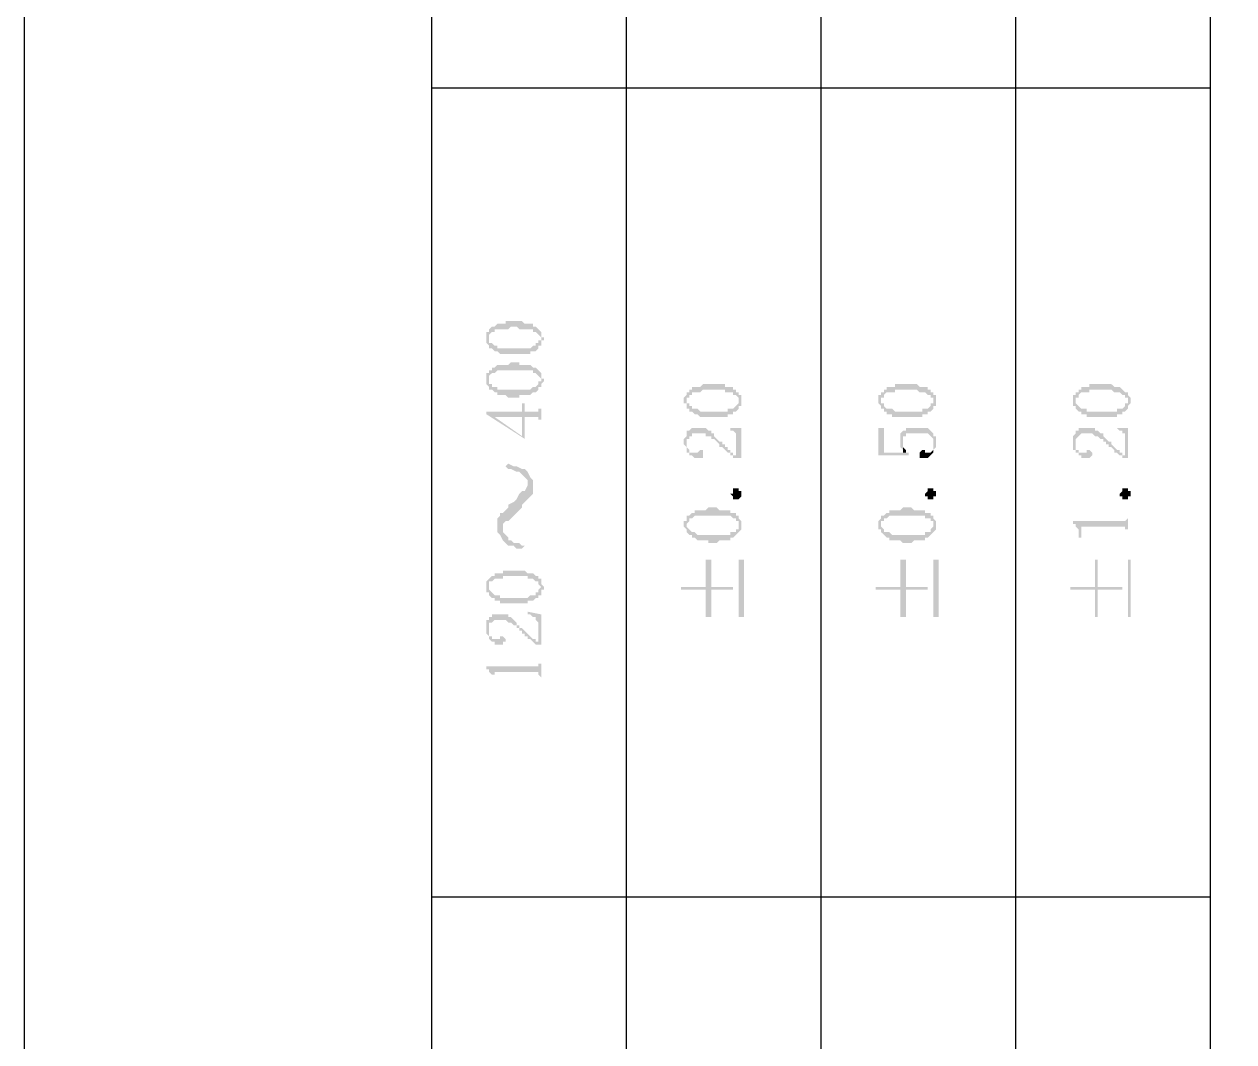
# Model space of a CAD drawing. Header units: millimetres. Extents: x 7018 to 13530, y 4187 to 5692.
# Drawn here: x 12641.97 to 12661.88, y 5041.65 to 5058.4 of the extents above; entities that cross this region are included whole.
import ezdxf

# ---------------------------------------------------------------- set-up
doc = ezdxf.new("R2010")
doc.units = ezdxf.units.MM

msp = doc.modelspace()

# ---------------------------------------------------------------- hatches: boundary and pattern name
at = {"transparency": 33554559}
for points in [[(12649.578, 5053.24), (12649.578, 5053.195), (12649.578, 5053.149), (12649.578, 5053.149), (12649.623, 5053.104), (12649.623, 5053.24), (12649.623, 5053.285), (12649.623, 5053.285), (12649.669, 5053.33), (12649.714, 5053.33), (12649.714, 5053.375), (12649.939, 5053.375), (12649.985, 5053.42), (12650.075, 5053.42), (12650.12, 5053.375), (12650.346, 5053.375), (12650.346, 5053.33), (12650.391, 5053.33), (12650.436, 5053.285), (12650.436, 5053.285), (12650.481, 5053.24), (12650.481, 5053.33), (12650.436, 5053.375), (12650.436, 5053.375), (12650.391, 5053.42), (12650.346, 5053.42), (12650.346, 5053.465), (12650.21, 5053.465), (12650.165, 5053.51), (12649.894, 5053.51), (12649.894, 5053.465), (12649.759, 5053.465), (12649.714, 5053.42), (12649.669, 5053.42), (12649.623, 5053.375), (12649.623, 5053.33), (12649.578, 5053.33), (12649.578, 5053.285)], [(12649.623, 5053.104), (12649.623, 5053.059), (12649.669, 5053.059), (12649.714, 5053.014), (12649.759, 5053.014), (12649.804, 5052.969), (12650.3, 5052.969), (12650.3, 5053.014), (12650.391, 5053.014), (12650.436, 5053.059), (12650.436, 5053.104), (12650.481, 5053.104), (12650.481, 5053.149), (12650.481, 5053.195), (12650.526, 5053.195), (12650.526, 5053.24), (12650.481, 5053.24), (12650.481, 5053.285), (12650.481, 5053.33), (12650.481, 5053.195), (12650.436, 5053.195), (12650.436, 5053.149), (12650.391, 5053.149), (12650.391, 5053.104), (12650.346, 5053.104), (12650.3, 5053.059), (12649.759, 5053.059), (12649.759, 5053.104), (12649.714, 5053.104), (12649.669, 5053.149), (12649.623, 5053.149), (12649.623, 5053.195), (12649.623, 5053.24)], [(12649.578, 5052.563), (12649.578, 5052.518), (12649.578, 5052.472), (12649.578, 5052.472), (12649.623, 5052.427), (12649.623, 5052.563), (12649.623, 5052.608), (12649.623, 5052.608), (12649.669, 5052.653), (12649.714, 5052.653), (12649.759, 5052.698), (12650.346, 5052.698), (12650.346, 5052.653), (12650.391, 5052.653), (12650.436, 5052.608), (12650.436, 5052.608), (12650.481, 5052.563), (12650.481, 5052.653), (12650.436, 5052.698), (12650.436, 5052.698), (12650.391, 5052.743), (12650.346, 5052.743), (12650.3, 5052.788), (12650.12, 5052.788), (12650.12, 5052.833), (12649.985, 5052.833), (12649.939, 5052.788), (12649.759, 5052.788), (12649.714, 5052.743), (12649.669, 5052.743), (12649.669, 5052.698), (12649.623, 5052.698), (12649.623, 5052.653), (12649.578, 5052.653), (12649.578, 5052.608)], [(12649.623, 5052.427), (12649.623, 5052.382), (12649.669, 5052.382), (12649.714, 5052.337), (12649.759, 5052.337), (12649.759, 5052.292), (12649.894, 5052.292), (12649.939, 5052.247), (12650.12, 5052.247), (12650.12, 5052.292), (12650.3, 5052.292), (12650.346, 5052.337), (12650.391, 5052.337), (12650.436, 5052.382), (12650.436, 5052.427), (12650.481, 5052.427), (12650.481, 5052.472), (12650.481, 5052.472), (12650.526, 5052.518), (12650.526, 5052.563), (12650.481, 5052.563), (12650.481, 5052.608), (12650.481, 5052.653), (12650.481, 5052.518), (12650.436, 5052.518), (12650.436, 5052.472), (12650.436, 5052.472), (12650.391, 5052.427), (12650.346, 5052.427), (12650.3, 5052.382), (12649.759, 5052.382), (12649.759, 5052.427), (12649.669, 5052.427), (12649.669, 5052.472), (12649.623, 5052.472), (12649.623, 5052.518), (12649.623, 5052.563)], [(12652.828, 5052.202), (12652.828, 5052.156), (12652.873, 5052.156), (12652.873, 5052.111), (12652.873, 5052.066), (12652.873, 5052.202), (12652.873, 5052.247), (12652.918, 5052.247), (12652.918, 5052.292), (12652.963, 5052.292), (12652.963, 5052.337), (12653.099, 5052.337), (12653.144, 5052.382), (12653.505, 5052.382), (12653.505, 5052.337), (12653.64, 5052.337), (12653.64, 5052.292), (12653.685, 5052.292), (12653.731, 5052.247), (12653.731, 5052.202), (12653.731, 5052.337), (12653.685, 5052.337), (12653.685, 5052.382), (12653.64, 5052.382), (12653.64, 5052.427), (12653.505, 5052.427), (12653.505, 5052.472), (12653.144, 5052.472), (12653.099, 5052.427), (12652.963, 5052.427), (12652.963, 5052.382), (12652.918, 5052.382), (12652.918, 5052.337), (12652.873, 5052.337), (12652.873, 5052.292), (12652.873, 5052.292), (12652.828, 5052.247)], [(12656.032, 5052.202), (12656.032, 5052.156), (12656.032, 5052.156), (12656.077, 5052.111), (12656.077, 5052.066), (12656.077, 5052.202), (12656.077, 5052.247), (12656.123, 5052.247), (12656.123, 5052.292), (12656.123, 5052.292), (12656.168, 5052.337), (12656.303, 5052.337), (12656.303, 5052.382), (12656.664, 5052.382), (12656.709, 5052.337), (12656.8, 5052.337), (12656.845, 5052.292), (12656.89, 5052.292), (12656.89, 5052.247), (12656.935, 5052.247), (12656.935, 5052.202), (12656.935, 5052.337), (12656.89, 5052.337), (12656.89, 5052.382), (12656.845, 5052.382), (12656.845, 5052.427), (12656.709, 5052.427), (12656.664, 5052.472), (12656.303, 5052.472), (12656.303, 5052.427), (12656.168, 5052.427), (12656.168, 5052.382), (12656.123, 5052.382), (12656.123, 5052.337), (12656.077, 5052.337), (12656.077, 5052.292), (12656.032, 5052.292)], [(12659.237, 5052.202), (12659.237, 5052.156), (12659.237, 5052.111), (12659.282, 5052.111), (12659.282, 5052.066), (12659.282, 5052.202), (12659.282, 5052.247), (12659.327, 5052.247), (12659.327, 5052.292), (12659.327, 5052.292), (12659.372, 5052.337), (12659.507, 5052.337), (12659.507, 5052.382), (12659.868, 5052.382), (12659.914, 5052.337), (12660.004, 5052.337), (12660.049, 5052.292), (12660.094, 5052.292), (12660.094, 5052.247), (12660.139, 5052.247), (12660.139, 5052.202), (12660.139, 5052.337), (12660.094, 5052.337), (12660.049, 5052.382), (12660.049, 5052.382), (12660.004, 5052.427), (12659.914, 5052.427), (12659.868, 5052.472), (12659.507, 5052.472), (12659.507, 5052.427), (12659.372, 5052.427), (12659.372, 5052.382), (12659.327, 5052.382), (12659.327, 5052.337), (12659.282, 5052.337), (12659.282, 5052.292), (12659.237, 5052.292)], [(12652.873, 5052.066), (12652.918, 5052.066), (12652.918, 5052.021), (12652.963, 5052.021), (12653.008, 5051.976), (12653.054, 5051.976), (12653.099, 5051.931), (12653.55, 5051.931), (12653.55, 5051.976), (12653.64, 5051.976), (12653.64, 5052.021), (12653.685, 5052.021), (12653.731, 5052.066), (12653.731, 5052.111), (12653.776, 5052.111), (12653.776, 5052.156), (12653.776, 5052.202), (12653.776, 5052.247), (12653.776, 5052.292), (12653.731, 5052.292), (12653.731, 5052.337), (12653.731, 5052.156), (12653.731, 5052.156), (12653.685, 5052.111), (12653.685, 5052.111), (12653.64, 5052.066), (12653.55, 5052.066), (12653.55, 5052.021), (12653.099, 5052.021), (12653.054, 5052.066), (12652.963, 5052.066), (12652.963, 5052.111), (12652.918, 5052.111), (12652.918, 5052.156), (12652.873, 5052.156), (12652.873, 5052.202)], [(12656.077, 5052.066), (12656.123, 5052.066), (12656.123, 5052.021), (12656.168, 5052.021), (12656.168, 5051.976), (12656.258, 5051.976), (12656.258, 5051.931), (12656.754, 5051.931), (12656.754, 5051.976), (12656.845, 5051.976), (12656.845, 5052.021), (12656.89, 5052.021), (12656.935, 5052.066), (12656.935, 5052.111), (12656.98, 5052.111), (12656.98, 5052.156), (12656.98, 5052.202), (12656.98, 5052.247), (12656.98, 5052.292), (12656.935, 5052.292), (12656.935, 5052.337), (12656.935, 5052.156), (12656.89, 5052.156), (12656.89, 5052.111), (12656.89, 5052.111), (12656.845, 5052.066), (12656.754, 5052.066), (12656.754, 5052.021), (12656.303, 5052.021), (12656.258, 5052.066), (12656.168, 5052.066), (12656.123, 5052.111), (12656.123, 5052.156), (12656.077, 5052.156), (12656.077, 5052.202)], [(12659.282, 5052.066), (12659.282, 5052.066), (12659.327, 5052.021), (12659.372, 5052.021), (12659.372, 5051.976), (12659.462, 5051.976), (12659.462, 5051.931), (12659.959, 5051.931), (12659.959, 5051.976), (12660.049, 5051.976), (12660.049, 5052.021), (12660.094, 5052.021), (12660.139, 5052.066), (12660.139, 5052.111), (12660.139, 5052.111), (12660.184, 5052.156), (12660.184, 5052.202), (12660.184, 5052.247), (12660.184, 5052.247), (12660.139, 5052.292), (12660.139, 5052.337), (12660.139, 5052.156), (12660.094, 5052.156), (12660.094, 5052.111), (12660.094, 5052.111), (12660.049, 5052.066), (12659.959, 5052.066), (12659.959, 5052.021), (12659.462, 5052.021), (12659.462, 5052.066), (12659.372, 5052.066), (12659.327, 5052.111), (12659.327, 5052.111), (12659.282, 5052.156), (12659.282, 5052.202)], [(12649.578, 5052.021), (12649.578, 5051.976), (12650.21, 5051.57), (12650.21, 5051.931), (12650.436, 5051.931), (12650.436, 5051.886), (12650.481, 5051.886), (12650.481, 5051.795), (12650.481, 5052.156), (12650.481, 5052.066), (12650.436, 5052.066), (12650.436, 5052.021), (12650.21, 5052.021), (12650.21, 5052.156), (12650.165, 5052.156), (12650.165, 5051.615), (12649.714, 5051.931), (12649.714, 5051.931)], [(12649.578, 5052.021), (12649.714, 5051.931), (12650.165, 5051.931), (12650.165, 5051.615), (12650.165, 5052.021)], [(12652.828, 5051.525), (12652.828, 5051.48), (12652.828, 5051.48), (12652.873, 5051.434), (12652.873, 5051.389), (12652.873, 5051.525), (12652.873, 5051.57), (12652.918, 5051.57), (12652.918, 5051.615), (12652.963, 5051.615), (12652.963, 5051.66), (12653.189, 5051.66), (12653.189, 5051.615), (12653.279, 5051.615), (12653.279, 5051.57), (12653.324, 5051.57), (12653.369, 5051.525), (12653.369, 5051.525), (12653.415, 5051.48), (12653.415, 5051.434), (12653.46, 5051.434), (12653.505, 5051.389), (12653.505, 5051.389), (12653.55, 5051.344), (12653.595, 5051.344), (12653.595, 5051.299), (12653.64, 5051.299), (12653.64, 5051.254), (12653.685, 5051.254), (12653.685, 5051.299), (12653.64, 5051.299), (12653.64, 5051.344), (12653.595, 5051.344), (12653.595, 5051.389), (12653.55, 5051.389), (12653.55, 5051.434), (12653.505, 5051.434), (12653.505, 5051.48), (12653.46, 5051.48), (12653.46, 5051.525), (12653.415, 5051.525), (12653.369, 5051.57), (12653.369, 5051.57), (12653.324, 5051.615), (12653.324, 5051.66), (12653.279, 5051.66), (12653.279, 5051.705), (12653.234, 5051.705), (12653.189, 5051.75), (12652.963, 5051.75), (12652.918, 5051.705), (12652.873, 5051.705), (12652.873, 5051.66), (12652.873, 5051.615), (12652.873, 5051.615), (12652.828, 5051.57)], [(12653.55, 5051.75), (12653.595, 5051.75), (12653.595, 5051.705), (12653.64, 5051.705), (12653.685, 5051.66), (12653.685, 5051.254), (12653.776, 5051.254), (12653.776, 5051.75)], [(12656.032, 5051.75), (12656.032, 5051.299), (12656.529, 5051.299), (12656.529, 5051.344), (12656.123, 5051.344), (12656.123, 5051.75)], [(12656.393, 5051.525), (12656.393, 5051.48), (12656.393, 5051.434), (12656.393, 5051.434), (12656.438, 5051.389), (12656.438, 5051.525), (12656.438, 5051.57), (12656.438, 5051.615), (12656.484, 5051.615), (12656.484, 5051.66), (12656.845, 5051.66), (12656.89, 5051.615), (12656.89, 5051.615), (12656.935, 5051.57), (12656.935, 5051.389), (12656.935, 5051.389), (12656.98, 5051.434), (12656.98, 5051.48), (12656.98, 5051.57), (12656.98, 5051.615), (12656.935, 5051.615), (12656.935, 5051.66), (12656.935, 5051.66), (12656.89, 5051.705), (12656.89, 5051.705), (12656.845, 5051.75), (12656.484, 5051.75), (12656.484, 5051.705), (12656.438, 5051.705), (12656.393, 5051.66), (12656.393, 5051.615), (12656.393, 5051.57)], [(12659.237, 5051.525), (12659.237, 5051.48), (12659.237, 5051.389), (12659.282, 5051.389), (12659.282, 5051.525), (12659.282, 5051.57), (12659.282, 5051.57), (12659.327, 5051.615), (12659.327, 5051.615), (12659.372, 5051.66), (12659.553, 5051.66), (12659.598, 5051.615), (12659.643, 5051.615), (12659.688, 5051.57), (12659.733, 5051.57), (12659.733, 5051.525), (12659.778, 5051.525), (12659.778, 5051.48), (12659.823, 5051.48), (12659.823, 5051.434), (12659.868, 5051.434), (12659.914, 5051.389), (12659.914, 5051.344), (12659.959, 5051.344), (12660.004, 5051.299), (12660.049, 5051.299), (12660.049, 5051.254), (12660.094, 5051.254), (12660.094, 5051.299), (12660.049, 5051.299), (12660.049, 5051.344), (12660.004, 5051.344), (12660.004, 5051.389), (12659.959, 5051.389), (12659.914, 5051.434), (12659.914, 5051.434), (12659.868, 5051.48), (12659.868, 5051.525), (12659.823, 5051.525), (12659.778, 5051.57), (12659.778, 5051.57), (12659.733, 5051.615), (12659.733, 5051.66), (12659.688, 5051.66), (12659.643, 5051.705), (12659.598, 5051.705), (12659.598, 5051.75), (12659.327, 5051.75), (12659.327, 5051.705), (12659.282, 5051.705), (12659.282, 5051.66), (12659.282, 5051.66), (12659.237, 5051.615)], [(12659.914, 5051.75), (12659.959, 5051.75), (12660.004, 5051.705), (12660.049, 5051.705), (12660.049, 5051.66), (12660.094, 5051.66), (12660.094, 5051.254), (12660.139, 5051.254), (12660.139, 5051.75)], [(12652.873, 5051.389), (12652.873, 5051.344), (12652.918, 5051.344), (12652.918, 5051.299), (12652.963, 5051.299), (12653.008, 5051.254), (12653.144, 5051.254), (12653.144, 5051.344), (12653.144, 5051.389), (12653.099, 5051.389), (12653.054, 5051.344), (12652.918, 5051.344), (12652.918, 5051.389), (12652.918, 5051.389), (12652.873, 5051.434), (12652.873, 5051.48), (12652.873, 5051.48)], [(12656.438, 5051.389), (12656.438, 5051.344), (12656.484, 5051.344), (12656.484, 5051.389), (12656.484, 5051.389), (12656.438, 5051.434), (12656.438, 5051.48), (12656.438, 5051.525)], [(12656.709, 5051.299), (12656.709, 5051.254), (12656.845, 5051.254), (12656.89, 5051.299), (12656.89, 5051.299), (12656.935, 5051.344), (12656.935, 5051.48), (12656.935, 5051.434), (12656.935, 5051.389), (12656.935, 5051.389), (12656.89, 5051.344), (12656.8, 5051.344), (12656.8, 5051.389), (12656.754, 5051.389), (12656.709, 5051.344), (12656.709, 5051.344)], [(12659.282, 5051.389), (12659.282, 5051.344), (12659.327, 5051.344), (12659.327, 5051.299), (12659.372, 5051.299), (12659.372, 5051.254), (12659.507, 5051.254), (12659.553, 5051.299), (12659.553, 5051.344), (12659.553, 5051.344), (12659.507, 5051.389), (12659.462, 5051.389), (12659.462, 5051.344), (12659.327, 5051.344), (12659.327, 5051.389), (12659.282, 5051.389), (12659.282, 5051.434), (12659.282, 5051.48), (12659.282, 5051.48)], [(12649.894, 5051.118), (12649.939, 5051.073), (12649.985, 5051.073), (12650.075, 5051.028), (12650.12, 5051.028), (12650.165, 5050.983), (12650.165, 5050.983), (12650.21, 5050.938), (12650.255, 5050.893), (12650.255, 5050.577), (12650.255, 5050.577), (12650.3, 5050.622), (12650.346, 5050.667), (12650.346, 5050.893), (12650.3, 5050.938), (12650.255, 5051.028), (12650.255, 5051.028), (12650.21, 5051.073), (12650.165, 5051.073), (12650.075, 5051.118), (12650.03, 5051.118), (12649.939, 5051.164)], [(12649.759, 5050.126), (12649.759, 5050.035), (12649.804, 5049.99), (12649.849, 5049.9), (12649.849, 5050.08), (12649.849, 5050.171), (12649.894, 5050.216), (12649.939, 5050.216), (12649.985, 5050.261), (12650.03, 5050.306), (12650.075, 5050.351), (12650.12, 5050.396), (12650.165, 5050.441), (12650.165, 5050.487), (12650.21, 5050.532), (12650.255, 5050.577), (12650.255, 5050.848), (12650.255, 5050.803), (12650.21, 5050.712), (12650.165, 5050.712), (12650.12, 5050.667), (12650.075, 5050.577), (12650.075, 5050.577), (12650.03, 5050.532), (12649.939, 5050.487), (12649.939, 5050.441), (12649.894, 5050.396), (12649.849, 5050.351), (12649.804, 5050.351), (12649.804, 5050.306), (12649.759, 5050.261), (12649.759, 5050.171)], [(12653.776, 5050.667), (12653.776, 5050.622), (12653.776, 5050.622), (12653.731, 5050.577), (12653.64, 5050.577), (12653.64, 5050.622), (12653.64, 5050.622), (12653.595, 5050.667), (12653.64, 5050.667), (12653.64, 5050.712), (12653.64, 5050.757), (12653.731, 5050.757), (12653.731, 5050.712), (12653.776, 5050.712), (12653.776, 5050.667)], [(12656.98, 5050.667), (12656.98, 5050.622), (12656.935, 5050.622), (12656.935, 5050.577), (12656.845, 5050.577), (12656.845, 5050.622), (12656.8, 5050.622), (12656.8, 5050.667), (12656.8, 5050.667), (12656.845, 5050.712), (12656.845, 5050.757), (12656.935, 5050.757), (12656.935, 5050.712), (12656.98, 5050.712), (12656.98, 5050.667)], [(12660.184, 5050.667), (12660.184, 5050.622), (12660.139, 5050.622), (12660.139, 5050.577), (12660.049, 5050.577), (12660.049, 5050.622), (12660.004, 5050.622), (12660.004, 5050.667), (12660.004, 5050.667), (12660.049, 5050.712), (12660.049, 5050.757), (12660.139, 5050.757), (12660.139, 5050.712), (12660.184, 5050.712), (12660.184, 5050.667)], [(12652.828, 5050.171), (12652.828, 5050.126), (12652.828, 5050.126), (12652.873, 5050.08), (12652.873, 5050.035), (12652.873, 5050.171), (12652.873, 5050.171), (12652.918, 5050.216), (12652.918, 5050.261), (12652.963, 5050.261), (12653.008, 5050.306), (12653.595, 5050.306), (12653.64, 5050.261), (12653.685, 5050.261), (12653.685, 5050.216), (12653.731, 5050.216), (12653.731, 5050.171), (12653.731, 5050.306), (12653.685, 5050.306), (12653.685, 5050.351), (12653.595, 5050.351), (12653.595, 5050.396), (12653.415, 5050.396), (12653.369, 5050.441), (12653.234, 5050.441), (12653.189, 5050.396), (12653.008, 5050.396), (12653.008, 5050.351), (12652.963, 5050.351), (12652.918, 5050.306), (12652.873, 5050.306), (12652.873, 5050.261), (12652.873, 5050.216), (12652.828, 5050.216)], [(12656.032, 5050.171), (12656.032, 5050.126), (12656.032, 5050.08), (12656.077, 5050.08), (12656.077, 5050.035), (12656.077, 5050.171), (12656.077, 5050.216), (12656.123, 5050.216), (12656.123, 5050.261), (12656.168, 5050.261), (12656.213, 5050.306), (12656.8, 5050.306), (12656.8, 5050.261), (12656.89, 5050.261), (12656.89, 5050.216), (12656.935, 5050.216), (12656.935, 5050.171), (12656.935, 5050.306), (12656.89, 5050.306), (12656.89, 5050.351), (12656.8, 5050.351), (12656.8, 5050.396), (12656.619, 5050.396), (12656.574, 5050.441), (12656.438, 5050.441), (12656.393, 5050.396), (12656.213, 5050.396), (12656.213, 5050.351), (12656.168, 5050.351), (12656.123, 5050.306), (12656.077, 5050.306), (12656.077, 5050.261), (12656.077, 5050.261), (12656.032, 5050.216)], [(12659.237, 5050.216), (12659.237, 5050.171), (12659.282, 5050.171), (12659.282, 5050.126), (12659.282, 5050.126), (12659.327, 5050.08), (12659.327, 5049.945), (12659.372, 5049.945), (12659.372, 5050.08), (12659.372, 5050.126), (12660.094, 5050.126), (12660.094, 5050.08), (12660.139, 5050.08), (12660.139, 5049.945), (12660.139, 5050.351), (12660.139, 5050.261), (12660.139, 5050.261), (12660.094, 5050.216), (12660.049, 5050.216)], [(12649.849, 5049.9), (12649.849, 5049.9), (12649.894, 5049.855), (12649.939, 5049.81), (12650.03, 5049.81), (12650.075, 5049.764), (12650.165, 5049.764), (12650.21, 5049.81), (12650.165, 5049.81), (12650.12, 5049.855), (12650.03, 5049.855), (12649.985, 5049.9), (12649.939, 5049.9), (12649.939, 5049.945), (12649.894, 5049.99), (12649.849, 5050.035), (12649.849, 5050.08)], [(12652.873, 5050.035), (12652.918, 5049.99), (12652.963, 5049.99), (12652.963, 5049.945), (12653.008, 5049.945), (12653.054, 5049.9), (12653.234, 5049.9), (12653.234, 5049.855), (12653.369, 5049.855), (12653.415, 5049.9), (12653.595, 5049.9), (12653.595, 5049.945), (12653.64, 5049.945), (12653.685, 5049.99), (12653.685, 5049.99), (12653.731, 5050.035), (12653.731, 5050.035), (12653.776, 5050.08), (12653.776, 5050.171), (12653.776, 5050.216), (12653.776, 5050.216), (12653.731, 5050.261), (12653.731, 5050.126), (12653.731, 5050.08), (12653.685, 5050.08), (12653.685, 5050.035), (12653.595, 5050.035), (12653.595, 5049.99), (12653.054, 5049.99), (12653.008, 5050.035), (12652.963, 5050.035), (12652.918, 5050.08), (12652.918, 5050.08), (12652.873, 5050.126), (12652.873, 5050.171)], [(12656.077, 5050.035), (12656.123, 5049.99), (12656.123, 5049.99), (12656.168, 5049.945), (12656.213, 5049.945), (12656.213, 5049.9), (12656.393, 5049.9), (12656.438, 5049.855), (12656.574, 5049.855), (12656.619, 5049.9), (12656.8, 5049.9), (12656.8, 5049.945), (12656.845, 5049.945), (12656.89, 5049.99), (12656.89, 5049.99), (12656.935, 5050.035), (12656.935, 5050.035), (12656.98, 5050.08), (12656.98, 5050.171), (12656.98, 5050.216), (12656.98, 5050.216), (12656.935, 5050.261), (12656.935, 5050.126), (12656.935, 5050.126), (12656.89, 5050.08), (12656.89, 5050.035), (12656.8, 5050.035), (12656.8, 5049.99), (12656.258, 5049.99), (12656.213, 5050.035), (12656.123, 5050.035), (12656.123, 5050.08), (12656.123, 5050.08), (12656.077, 5050.126), (12656.077, 5050.171)], [(12652.783, 5049.133), (12652.783, 5049.088), (12653.189, 5049.088), (12653.189, 5048.636), (12653.279, 5048.636), (12653.279, 5049.088), (12653.64, 5049.088), (12653.64, 5049.133), (12653.279, 5049.133), (12653.279, 5049.584), (12653.189, 5049.584), (12653.189, 5049.133)], [(12653.821, 5048.636), (12653.821, 5049.584), (12653.731, 5049.584), (12653.731, 5048.636)], [(12655.987, 5049.133), (12655.987, 5049.088), (12656.393, 5049.088), (12656.393, 5048.636), (12656.484, 5048.636), (12656.484, 5049.088), (12656.845, 5049.088), (12656.845, 5049.133), (12656.484, 5049.133), (12656.484, 5049.584), (12656.393, 5049.584), (12656.393, 5049.133)], [(12657.025, 5048.636), (12657.025, 5049.584), (12656.935, 5049.584), (12656.935, 5048.636)], [(12659.192, 5049.133), (12659.192, 5049.088), (12659.598, 5049.088), (12659.598, 5048.636), (12659.643, 5048.636), (12659.643, 5049.088), (12660.049, 5049.088), (12660.049, 5049.133), (12659.643, 5049.133), (12659.643, 5049.584), (12659.598, 5049.584), (12659.598, 5049.133)], [(12660.184, 5048.636), (12660.184, 5049.584), (12660.139, 5049.584), (12660.139, 5048.636)], [(12649.578, 5049.133), (12649.578, 5049.088), (12649.578, 5049.042), (12649.623, 5049.042), (12649.623, 5048.997), (12649.623, 5049.133), (12649.623, 5049.178), (12649.623, 5049.223), (12649.669, 5049.223), (12649.714, 5049.268), (12649.849, 5049.268), (12649.849, 5049.313), (12650.255, 5049.313), (12650.255, 5049.268), (12650.346, 5049.268), (12650.391, 5049.223), (12650.436, 5049.223), (12650.436, 5049.178), (12650.436, 5049.178), (12650.481, 5049.133), (12650.481, 5049.268), (12650.436, 5049.268), (12650.436, 5049.313), (12650.391, 5049.313), (12650.346, 5049.358), (12650.255, 5049.358), (12650.21, 5049.403), (12649.849, 5049.403), (12649.849, 5049.358), (12649.714, 5049.358), (12649.714, 5049.313), (12649.669, 5049.313), (12649.623, 5049.268), (12649.623, 5049.268), (12649.578, 5049.223), (12649.578, 5049.178), (12649.578, 5049.178)], [(12649.623, 5048.997), (12649.623, 5048.997), (12649.669, 5048.952), (12649.714, 5048.952), (12649.714, 5048.907), (12649.804, 5048.907), (12649.804, 5048.862), (12650.255, 5048.862), (12650.255, 5048.907), (12650.346, 5048.907), (12650.391, 5048.952), (12650.436, 5048.952), (12650.436, 5048.997), (12650.481, 5048.997), (12650.481, 5049.042), (12650.481, 5049.088), (12650.526, 5049.088), (12650.526, 5049.133), (12650.526, 5049.133), (12650.481, 5049.178), (12650.481, 5049.223), (12650.481, 5049.268), (12650.481, 5049.133), (12650.481, 5049.133), (12650.436, 5049.088), (12650.436, 5049.042), (12650.391, 5049.042), (12650.391, 5048.997), (12650.3, 5048.997), (12650.255, 5048.952), (12649.804, 5048.952), (12649.804, 5048.997), (12649.714, 5048.997), (12649.669, 5049.042), (12649.669, 5049.042), (12649.623, 5049.088), (12649.623, 5049.133)], [(12649.578, 5048.456), (12649.578, 5048.411), (12649.578, 5048.365), (12649.578, 5048.365), (12649.623, 5048.32), (12649.623, 5048.456), (12649.623, 5048.501), (12649.623, 5048.546), (12649.669, 5048.546), (12649.714, 5048.591), (12649.894, 5048.591), (12649.939, 5048.546), (12649.985, 5048.546), (12650.03, 5048.501), (12650.075, 5048.501), (12650.075, 5048.456), (12650.12, 5048.456), (12650.12, 5048.411), (12650.165, 5048.411), (12650.165, 5048.365), (12650.21, 5048.365), (12650.21, 5048.32), (12650.255, 5048.32), (12650.255, 5048.275), (12650.3, 5048.275), (12650.346, 5048.23), (12650.346, 5048.23), (12650.391, 5048.185), (12650.436, 5048.185), (12650.436, 5048.23), (12650.391, 5048.23), (12650.391, 5048.275), (12650.346, 5048.275), (12650.3, 5048.32), (12650.3, 5048.32), (12650.255, 5048.365), (12650.255, 5048.365), (12650.21, 5048.411), (12650.21, 5048.411), (12650.165, 5048.456), (12650.12, 5048.456), (12650.12, 5048.501), (12650.075, 5048.501), (12650.075, 5048.546), (12650.03, 5048.591), (12650.03, 5048.591), (12649.985, 5048.636), (12649.939, 5048.636), (12649.939, 5048.681), (12649.669, 5048.681), (12649.669, 5048.636), (12649.623, 5048.636), (12649.623, 5048.591), (12649.578, 5048.591), (12649.578, 5048.546)], [(12650.255, 5048.726), (12650.255, 5048.681), (12650.3, 5048.681), (12650.346, 5048.636), (12650.391, 5048.636), (12650.391, 5048.591), (12650.391, 5048.591), (12650.436, 5048.546), (12650.436, 5048.185), (12650.481, 5048.185), (12650.481, 5048.681)], [(12649.623, 5048.32), (12649.623, 5048.275), (12649.623, 5048.275), (12649.669, 5048.23), (12649.714, 5048.23), (12649.714, 5048.185), (12649.849, 5048.185), (12649.849, 5048.23), (12649.894, 5048.23), (12649.894, 5048.275), (12649.894, 5048.275), (12649.849, 5048.32), (12649.804, 5048.32), (12649.804, 5048.275), (12649.669, 5048.275), (12649.669, 5048.32), (12649.623, 5048.32), (12649.623, 5048.365), (12649.623, 5048.411), (12649.623, 5048.411)], [(12649.578, 5047.824), (12649.578, 5047.779), (12649.623, 5047.779), (12649.623, 5047.734), (12649.623, 5047.734), (12649.669, 5047.688), (12649.669, 5047.643), (12649.669, 5047.598), (12649.669, 5047.688), (12649.714, 5047.688), (12649.714, 5047.734), (12650.436, 5047.734), (12650.436, 5047.688), (12650.436, 5047.688), (12650.481, 5047.643), (12650.481, 5047.598), (12650.481, 5047.959), (12650.481, 5047.869), (12650.436, 5047.869), (12650.436, 5047.824), (12650.391, 5047.824)]]:
    msp.add_hatch(color=256, dxfattribs=at).paths.add_polyline_path(points)

# ---------------------------------------------------------------- linework, layer by layer
msp.add_line((12648.676, 5242.873), (12648.676, 4956.132))
msp.add_lwpolyline([(13061.969, 4951.873), (13061.969, 5248.873), (12641.969, 5248.873), (12641.969, 4951.873)], close=True)
for points in [[(12661.493, 5242.873), (12661.493, 4956.132)], [(12651.88, 5070.48), (12651.88, 4977.463)], [(12655.084, 5070.48), (12655.084, 4977.463)], [(12658.289, 5070.48), (12658.289, 4977.463)], [(12648.676, 5057.347), (12661.493, 5057.347)], [(12648.676, 5044.033), (12661.493, 5044.033)]]:
    msp.add_lwpolyline(points)

doc.saveas('drawing.dxf')
